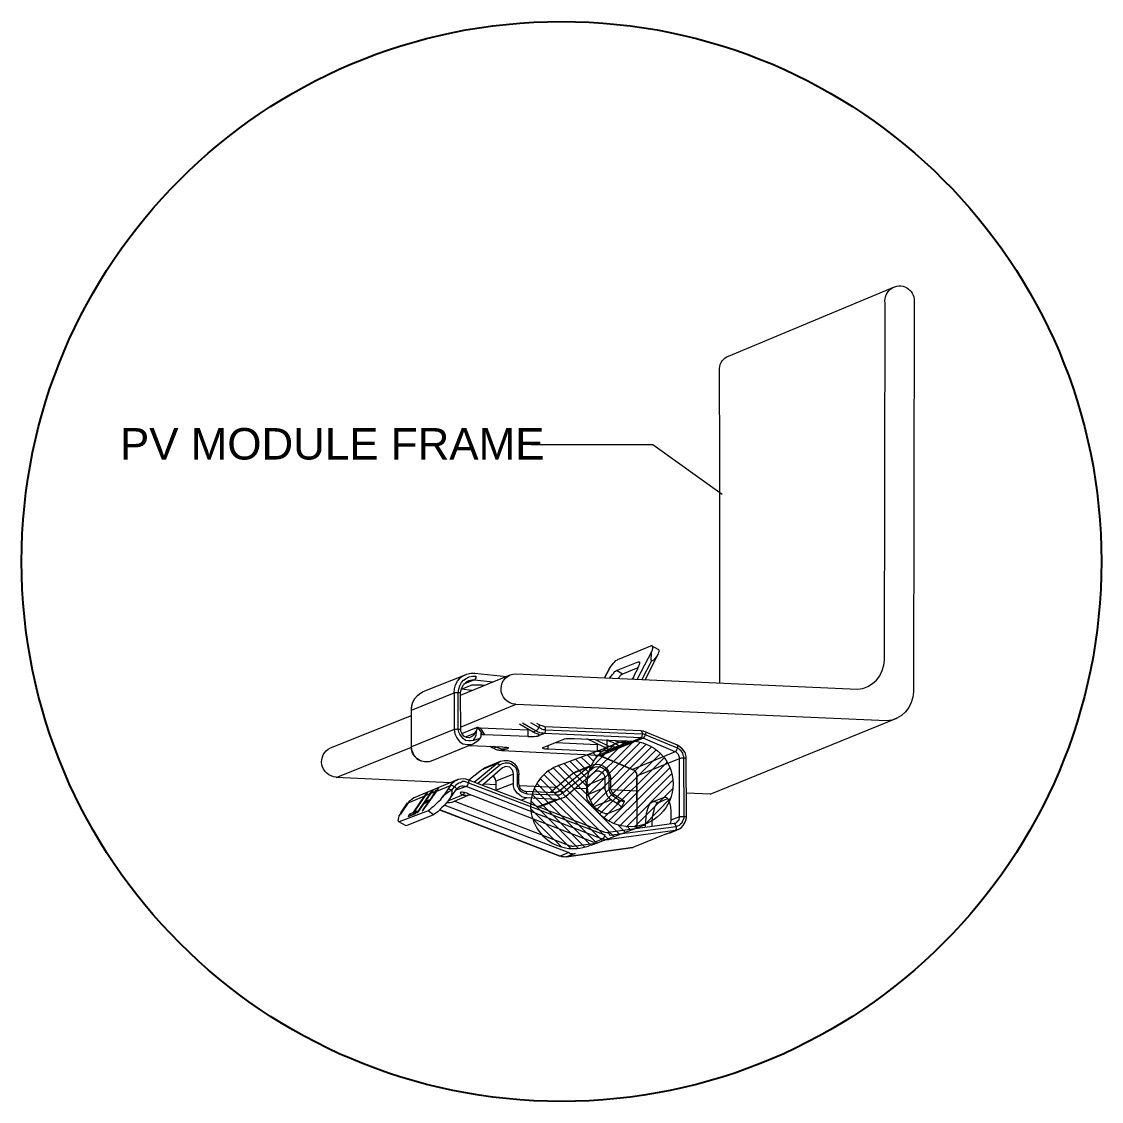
# Model space of a CAD drawing. Header units: feet. Extents: x -9903 to 12307, y -41 to 4121.
# Drawn here: x 126.7 to 145.03, y 31.87 to 50.19 of the extents above; entities that cross this region are included whole.
import ezdxf

# ---------------------------------------------------------------- set-up
doc = ezdxf.new("R2010")
doc.units = ezdxf.units.FT
doc.header["$MEASUREMENT"] = 0
for name, color, linetype in [('PDF_0', 7, 'Continuous'), ('PDF_Ediciones', 1, 'Continuous'), ('PDF_PDF_Geometría', 7, 'Continuous'), ('PDF_PV wires', 7, 'Continuous'), ('PDF_Text', 7, 'Continuous')]:
    doc.layers.add(name, color=color, linetype=linetype)
doc.styles.add('NEI-A', font='arial.ttf')

msp = doc.modelspace()

# ---------------------------------------------------------------- linework, layer by layer
at = {"layer": 'PDF_0', "color": 1, "lineweight": 0}
for points in [[(136.393, 37.787), (136.469, 37.711)], [(136.492, 37.821), (136.532, 37.781)], [(136.585, 37.862), (136.602, 37.845)], [(136.683, 37.897), (136.689, 37.891)], [(135.906, 37.601), (136.306, 37.207)], [(136.005, 37.642), (136.306, 37.34)], [(136.103, 37.676), (136.329, 37.45)], [(136.196, 37.711), (136.364, 37.549)], [(136.295, 37.752), (136.411, 37.636)], [(135.564, 37.415), (136.648, 36.325)], [(135.634, 37.473), (136.747, 36.366)], [(135.721, 37.526), (136.845, 36.401)], [(135.808, 37.566), (136.329, 37.044)], [(135.442, 37.265), (136.457, 36.256)], [(135.5, 37.346), (136.556, 36.291)], [(135.361, 37.079), (136.26, 36.181)], [(135.396, 37.178), (136.358, 36.215)], [(135.344, 36.969), (136.15, 36.157)], [(135.338, 36.836), (136.022, 36.157)], [(135.367, 36.673), (135.86, 36.186)], [(136.828, 36.552), (136.944, 36.436)], [(136.99, 36.523), (137.037, 36.47)], [(137.118, 36.528), (137.135, 36.511)], [(137.228, 36.546), (137.234, 36.546)]]:
    msp.add_lwpolyline(points, dxfattribs=at)
at = {"layer": 'PDF_0', "lineweight": 25}
msp.add_circle((135.863, 41.031), 9.164, dxfattribs=at)
at = {"layer": 'PDF_Ediciones', "lineweight": 0}
msp.add_circle((137.028, 37.256), 0.728, dxfattribs=at)
msp.add_arc((136.066, 36.885), 0.728, 109.3854, 294.0765, dxfattribs=at)
at = {"layer": 'PDF_PDF_Geometría', "lineweight": 0}
for p, q in [((136.486, 37.74), (136.521, 37.74)), ((137.141, 37.41), (137.141, 36.499))]:
    msp.add_line(p, q, dxfattribs=at)
for points in [[(135.083, 38.61, -0.968573), (135.089, 39.126), (140.887, 38.865), (140.979, 38.877), (141.061, 38.911), (141.142, 38.958), (141.211, 39.016), (141.264, 39.091), (141.304, 39.178), (141.333, 39.271), (141.345, 39.358), (141.356, 45.422, -1.103596), (141.849, 45.451), (141.838, 38.819), (141.826, 38.726), (141.797, 38.639), (141.756, 38.552), (141.704, 38.477), (141.635, 38.419), (141.553, 38.372)], [(138.55, 38.969), (138.55, 42.726), (138.545, 44.307, -0.292569), (138.695, 44.518), (141.513, 45.695)], [(132.036, 37.37, -0.768254), (131.94, 37.868), (133.314, 38.419)]]:
    msp.add_lwpolyline(points, format="xyb", dxfattribs=at)
for points in [[(136.677, 39.213), (136.666, 39.19), (136.59, 39.056), (136.677, 39.213), (136.7, 39.248), (136.747, 39.306), (136.77, 39.329), (136.787, 39.352), (136.811, 39.364), (136.822, 39.375), (136.845, 39.381), (137.379, 39.601), (137.385, 39.607), (137.396, 39.607), (137.402, 39.601), (137.408, 39.59), (137.408, 39.555), (137.402, 39.538), (137.396, 39.509)], [(137.396, 39.601), (137.495, 39.543), (137.501, 39.543), (137.512, 39.532), (137.512, 39.497), (137.501, 39.474), (137.495, 39.451), (137.483, 39.422), (137.425, 39.358), (137.402, 39.346), (137.39, 39.346), (137.39, 39.352), (137.385, 39.358), (137.385, 39.369), (137.39, 39.462), (137.396, 39.509), (137.147, 39.033)], [(137.489, 39.427), (137.28, 39.027)], [(136.683, 39.056), (136.729, 39.114), (136.753, 39.137), (136.764, 39.161), (136.782, 39.172), (136.799, 39.178), (137.164, 39.329), (137.188, 39.329), (137.188, 39.306), (137.182, 39.277), (137.17, 39.253), (137.159, 39.224), (137.147, 39.19), (137.101, 39.114), (137.089, 39.08), (137.066, 39.045), (137.054, 39.033)], [(137.159, 39.224), (136.898, 39.12), (136.799, 39.178)], [(137.164, 39.329), (137.188, 39.317)], [(137.39, 39.346), (137.228, 39.027)], [(133.314, 38.506), (133.32, 38.581), (133.338, 38.645), (133.372, 38.703), (133.419, 38.755), (133.454, 38.784), (133.471, 38.795), (133.517, 38.824), (134.242, 39.114)], [(134.149, 38.801), (134.039, 38.801), (134.045, 38.871), (134.062, 38.94), (134.097, 38.998), (134.144, 39.056), (134.173, 39.08), (134.254, 39.12), (134.323, 39.137), (134.393, 39.137), (134.932, 39.08)], [(134.109, 38.801), (134.12, 38.865), (134.138, 38.923), (134.167, 38.975), (134.202, 39.016), (134.242, 39.045), (134.294, 39.074), (134.358, 39.085), (134.41, 39.085), (134.41, 39.056), (134.399, 39.039), (134.399, 39.033), (134.387, 39.022), (134.7, 38.987)], [(134.149, 38.761), (134.99, 39.108)], [(136.822, 39.045), (136.828, 39.056), (136.851, 39.08), (136.863, 39.103), (136.88, 39.114), (136.898, 39.12)], [(134.236, 38.053), (134.393, 38.117), (134.37, 38.076), (134.335, 38.053), (134.329, 38.053), (134.294, 38.036), (134.248, 38.042), (134.207, 38.065), (134.178, 38.105), (134.155, 38.152), (134.155, 38.175), (134.149, 38.795), (134.155, 38.83), (134.173, 38.888), (134.202, 38.94), (134.248, 38.987), (134.289, 39.01), (134.294, 39.01), (134.341, 39.022), (134.387, 39.022), (134.202, 38.946)], [(134.341, 38.842), (134.167, 38.865), (134.329, 38.929), (134.341, 38.935), (134.381, 38.935), (134.399, 38.94), (134.457, 38.94), (134.486, 38.935), (134.515, 38.935), (134.555, 38.929)], [(133.314, 38.506), (134.039, 38.801), (134.039, 38.181), (134.051, 38.105), (134.086, 38.036), (134.132, 37.978), (134.19, 37.937), (134.265, 37.926), (134.335, 37.926), (134.37, 37.937)], [(133.552, 37.63), (133.483, 37.642), (133.419, 37.671), (133.372, 37.723), (133.332, 37.775), (133.314, 37.839), (133.314, 38.546), (133.332, 38.627), (133.367, 38.697), (133.419, 38.755), (133.454, 38.778)], [(134.155, 38.175), (134.149, 38.181), (134.109, 38.181), (134.109, 38.801)], [(134.149, 38.795), (134.149, 38.801)], [(138.388, 37.079), (141.553, 38.372), (141.472, 38.337), (141.379, 38.326), (135.089, 38.604), (134.155, 38.221)], [(134.503, 38.111), (134.503, 38.1), (134.491, 38.071), (134.491, 38.059), (134.48, 38.03), (134.462, 38.018), (134.422, 38.007), (134.37, 37.995), (134.329, 37.989), (134.283, 37.989), (134.236, 37.995), (134.196, 38.024), (134.167, 38.059), (134.138, 38.1), (134.12, 38.134), (134.109, 38.181), (134.103, 38.187), (134.091, 38.187), (134.08, 38.181), (134.039, 38.181), (133.314, 37.885)], [(134.173, 38.111), (134.393, 38.204)], [(134.393, 38.117), (134.416, 38.152), (134.41, 38.071), (134.387, 38.03), (134.376, 38.013), (134.37, 38.007), (134.37, 37.995)], [(134.387, 38.198), (134.381, 38.198)], [(134.416, 38.21), (134.41, 38.204), (134.387, 38.198), (134.428, 38.21), (134.428, 38.216), (134.439, 38.216), (134.509, 38.111)], [(134.439, 38.216), (134.439, 38.204), (134.422, 38.169), (134.416, 38.152)], [(134.445, 38.21), (134.48, 38.21), (134.555, 38.088), (134.526, 38.088), (134.503, 38.1), (134.48, 38.1)], [(134.48, 38.21), (135.292, 38.175), (135.292, 38.059), (134.555, 38.088)], [(135.199, 38.291), (135.431, 38.158), (135.448, 38.175), (135.46, 38.181), (135.466, 38.198), (135.471, 38.204), (135.471, 38.216), (135.506, 38.204), (135.518, 38.198), (135.529, 38.187), (135.552, 38.181), (135.576, 38.181), (135.593, 38.175), (135.587, 38.169), (135.587, 38.134), (135.581, 38.123), (135.581, 38.117), (135.576, 38.117), (135.576, 38.111), (135.558, 38.117), (135.518, 38.117), (135.495, 38.123), (135.483, 38.129), (135.466, 38.134), (135.442, 38.146), (135.431, 38.158), (135.384, 38.134), (135.152, 38.268)], [(135.321, 38.175), (135.292, 38.175)], [(135.292, 38.059), (135.396, 38.059), (135.425, 38.065), (135.46, 38.065), (135.483, 38.076), (135.483, 38.088), (135.466, 38.1), (135.431, 38.111), (135.39, 38.129), (135.384, 38.134)], [(135.483, 38.256), (135.483, 38.233), (135.477, 38.221), (135.471, 38.216), (135.344, 38.291)], [(137.848, 36.482), (137.704, 36.418), (137.686, 36.418), (137.646, 36.407), (137.791, 36.465), (137.831, 36.482), (137.866, 36.494), (137.895, 36.511), (137.93, 36.552), (137.964, 36.604), (137.982, 36.673), (137.982, 36.697), (137.976, 37.688), (137.976, 37.723), (137.959, 37.787), (137.918, 37.845), (137.872, 37.885), (137.831, 37.914), (137.292, 38.134), (137.257, 38.152), (137.211, 38.158), (135.576, 38.227), (135.552, 38.233), (135.495, 38.25), (135.483, 38.256), (135.442, 38.279)], [(135.576, 38.227), (135.581, 38.227), (135.581, 38.221), (135.587, 38.216), (135.587, 38.187), (135.593, 38.175), (137.234, 38.105)], [(137.234, 38.129), (137.234, 38.082), (137.228, 38.071), (137.228, 38.053), (137.217, 38.042), (137.211, 38.042), (137.211, 38.036), (137.24, 38.036), (137.24, 38.03), (137.251, 38.03), (136.527, 37.734), (136.521, 37.734), (136.521, 37.74)], [(137.211, 38.158), (137.217, 38.158), (137.217, 38.152), (137.228, 38.146), (137.228, 38.134), (137.234, 38.129)], [(137.234, 38.105), (137.257, 38.105), (137.263, 38.1), (137.28, 38.1), (137.292, 38.088), (137.292, 38.111), (137.298, 38.123), (137.298, 38.134), (137.292, 38.134)], [(134.486, 38.042), (134.445, 37.989), (134.399, 37.955), (134.37, 37.937), (133.651, 37.642), (133.61, 37.63)], [(136.492, 37.74), (136.486, 37.746), (136.486, 37.74), (134.851, 37.816), (134.851, 37.821), (136.486, 37.746), (137.211, 38.036), (135.576, 38.111), (135.483, 38.076), (135.489, 38.076), (135.483, 38.088)], [(135.471, 38.071), (135.471, 38.088)], [(135.767, 37.96), (136.469, 37.926), (136.469, 37.804)], [(136.422, 38.013), (136.631, 37.914), (136.643, 37.908), (136.654, 37.897), (136.666, 37.897), (136.608, 37.874), (136.59, 37.879), (136.585, 37.879), (136.573, 37.885), (136.295, 38.018)], [(136.631, 38.007), (136.631, 37.914)], [(136.77, 37.995), (136.805, 37.978), (136.811, 37.978), (136.834, 37.966), (136.77, 37.937), (136.758, 37.943), (136.753, 37.955), (136.735, 37.96), (136.637, 37.995)], [(136.805, 37.989), (136.805, 37.978)], [(136.979, 37.978), (136.979, 37.96), (136.956, 37.955), (136.88, 37.955), (136.834, 37.966)], [(136.996, 37.978), (136.996, 37.966)], [(133.981, 37.276), (132.039, 37.363), (133.314, 37.879)], [(133.616, 37.63), (133.535, 37.63), (133.471, 37.647), (133.407, 37.688), (133.361, 37.74), (133.326, 37.816), (133.314, 37.885)], [(134.3, 37.908), (134.863, 37.885), (134.892, 37.879), (134.932, 37.879), (134.95, 37.874), (134.955, 37.874), (134.961, 37.868), (134.944, 37.85), (134.851, 37.821), (134.81, 37.821), (134.799, 37.827), (134.776, 37.827), (134.741, 37.839), (134.706, 37.862), (134.654, 37.891)], [(134.944, 37.874), (134.944, 37.85), (134.921, 37.845), (134.845, 37.845), (134.799, 37.862), (134.764, 37.874), (134.758, 37.874), (134.758, 37.879), (134.752, 37.879), (134.706, 37.862), (134.7, 37.862), (134.648, 37.891)], [(134.752, 37.879), (134.729, 37.891)], [(134.764, 37.885), (134.764, 37.874)], [(134.955, 37.874), (134.955, 37.862)], [(135.639, 37.845), (135.639, 37.908)], [(136.486, 37.926), (136.469, 37.926)], [(137.866, 37.705), (137.854, 37.74), (137.848, 37.752), (137.808, 37.792), (137.791, 37.798), (137.066, 37.502), (136.527, 37.734)], [(136.66, 37.839), (136.66, 37.827), (136.666, 37.827), (136.672, 37.833), (136.66, 37.845), (136.637, 37.85), (136.608, 37.874)], [(136.643, 37.821), (136.643, 37.845)], [(136.816, 37.92), (136.816, 37.891), (136.758, 37.879), (136.712, 37.885), (136.666, 37.897)], [(136.77, 37.937), (136.805, 37.926), (136.822, 37.914), (136.834, 37.908), (136.828, 37.897), (136.828, 37.914)], [(137.941, 37.694), (137.941, 37.723), (137.93, 37.746), (137.924, 37.775), (137.912, 37.792), (137.895, 37.816), (137.872, 37.833), (137.854, 37.85), (137.825, 37.868), (137.831, 37.874), (137.831, 37.885), (137.837, 37.891), (137.837, 37.908), (137.831, 37.908), (137.831, 37.914)], [(133.645, 37.642), (133.616, 37.63)], [(133.941, 37.172), (133.958, 37.172), (133.964, 37.166), (133.981, 37.16), (133.987, 37.16), (133.993, 37.155), (134.004, 37.149), (134.045, 37.207), (134.039, 37.213), (134.016, 37.224), (134.004, 37.224), (133.999, 37.23), (133.981, 37.23), (134.004, 37.265), (134.039, 37.294), (134.08, 37.317), (134.109, 37.334), (134.155, 37.34), (134.196, 37.346), (134.236, 37.34), (134.283, 37.323), (134.289, 37.323), (134.503, 37.497), (134.555, 37.531), (134.828, 37.642), (134.892, 37.653), (134.95, 37.653), (135.013, 37.636), (135.065, 37.595), (135.106, 37.543), (135.135, 37.479), (135.141, 37.41), (135.112, 37.421)], [(134.381, 37.288), (134.77, 37.607), (134.816, 37.578)], [(134.439, 37.265), (134.816, 37.578), (134.863, 37.601), (134.909, 37.613), (134.961, 37.613), (135.007, 37.595), (135.054, 37.56), (135.089, 37.526), (135.106, 37.479), (135.112, 37.421), (135.112, 37.224), (135.129, 37.201), (135.141, 37.166), (135.158, 37.143), (135.187, 37.12), (135.21, 37.108), (135.239, 37.097), (135.274, 37.085), (135.773, 37.068), (135.802, 37.068), (135.819, 37.073), (135.831, 37.073), (135.848, 37.079), (135.86, 37.085), (135.871, 37.097), (135.889, 37.108), (136.37, 37.508), (136.416, 37.537), (136.463, 37.549), (136.515, 37.543), (136.561, 37.531), (136.608, 37.497), (136.637, 37.456), (136.66, 37.404), (136.666, 37.352), (136.666, 37.172), (136.677, 37.126), (136.683, 37.108), (136.7, 37.085), (136.712, 37.073), (136.747, 37.05), (136.845, 36.981)], [(134.503, 37.497), (134.77, 37.607), (134.828, 37.642)], [(135.674, 37.114), (136.051, 37.433), (136.103, 37.462), (136.382, 37.578), (136.44, 37.589), (136.509, 37.584), (136.567, 37.56), (136.619, 37.526), (136.66, 37.468), (136.683, 37.41), (136.7, 37.346), (136.666, 37.352)], [(136.051, 37.433), (136.329, 37.543), (136.382, 37.578)], [(136.509, 37.74), (136.521, 37.734)], [(136.521, 37.734), (137.06, 37.502), (137.083, 37.497), (137.112, 37.468), (137.135, 37.433), (137.141, 37.392)], [(137.141, 37.392), (137.866, 37.688)], [(137.773, 36.586), (137.791, 36.592), (137.802, 36.592), (137.814, 36.598), (137.825, 36.61), (137.837, 36.627), (137.854, 36.639), (137.86, 36.656), (137.866, 36.679), (137.866, 37.705)], [(137.953, 37.694), (137.895, 37.694), (137.883, 37.688), (137.866, 37.688)], [(137.947, 36.702), (137.941, 37.694)], [(137.976, 37.688), (137.959, 37.688), (137.953, 37.694)], [(135.773, 36.992), (135.274, 37.021), (135.228, 37.027), (135.187, 37.039), (135.147, 37.068), (135.112, 37.097), (135.089, 37.131), (135.06, 37.172), (135.048, 37.218), (135.048, 37.421), (135.042, 37.456), (135.031, 37.491), (134.984, 37.537), (134.915, 37.549), (134.892, 37.537), (134.863, 37.526), (134.515, 37.23)], [(135.048, 37.421), (134.747, 37.3), (134.741, 37.334), (134.706, 37.392)], [(135.141, 37.253), (135.141, 37.41)], [(135.866, 37.015), (135.564, 36.888), (135.552, 36.882), (135.529, 36.876), (135.512, 36.876), (135.489, 36.87), (135.466, 36.87), (135.773, 36.992), (135.796, 36.992), (135.813, 37.004), (135.831, 37.004), (135.854, 37.01), (135.871, 37.015), (135.895, 37.027), (135.912, 37.033), (135.935, 37.05), (136.416, 37.456), (136.44, 37.468), (136.474, 37.479), (136.498, 37.479), (136.532, 37.462), (136.561, 37.444), (136.579, 37.415), (136.59, 37.392), (136.596, 37.358), (136.596, 37.166), (136.608, 37.131), (136.619, 37.108), (136.631, 37.073), (136.643, 37.05), (136.666, 37.027), (136.683, 37.004), (136.712, 36.986), (136.811, 36.923), (136.845, 36.981), (136.898, 36.963), (136.915, 36.963), (136.927, 36.969)], [(136.37, 37.508), (136.329, 37.543), (135.842, 37.143), (135.773, 37.108)], [(137.06, 37.502), (137.066, 37.502), (137.101, 37.491), (137.112, 37.479), (137.118, 37.462), (137.13, 37.444), (137.135, 37.433), (137.141, 37.41)], [(137.147, 36.499), (137.141, 37.392)], [(134.091, 37.323), (133.372, 37.027), (133.355, 37.021), (133.32, 36.992), (133.285, 36.969), (133.262, 36.934), (133.129, 36.743), (133.141, 36.76)], [(133.529, 37.05), (133.338, 36.766), (133.285, 36.743), (133.262, 36.702), (133.378, 36.749), (133.407, 36.795), (133.361, 36.778), (133.558, 37.062), (133.628, 37.085), (133.407, 36.766), (133.425, 36.772), (133.529, 36.923), (133.604, 36.957), (133.5, 36.801), (133.517, 36.812), (133.744, 37.131), (133.981, 37.23), (133.941, 37.172), (133.848, 37.039)], [(133.958, 36.986), (134.08, 37.166), (134.091, 37.178), (134.132, 37.213), (134.138, 37.213), (134.149, 37.218), (134.173, 37.224), (134.196, 37.224), (134.225, 37.218), (134.242, 37.213), (134.057, 37.143)], [(134.289, 37.323), (134.289, 37.3), (134.283, 37.288), (134.283, 37.276), (134.248, 37.288), (134.219, 37.294), (134.184, 37.294), (134.149, 37.276), (134.12, 37.271), (134.091, 37.253), (134.062, 37.23), (134.045, 37.207), (134.057, 37.201), (134.074, 37.184), (134.074, 37.178), (134.08, 37.172), (134.08, 37.166)], [(134.283, 37.323), (136.596, 36.436), (136.631, 36.43), (136.66, 36.43), (136.666, 36.418), (136.666, 36.412), (136.672, 36.407), (136.672, 36.401), (136.677, 36.389), (136.677, 36.383), (137.808, 36.534), (137.808, 36.494), (137.802, 36.482), (137.802, 36.476), (137.791, 36.465), (136.672, 36.314), (136.66, 36.308), (136.614, 36.308), (136.596, 36.314), (136.585, 36.314), (136.573, 36.32), (136.561, 36.32), (136.416, 36.262), (134.271, 37.085), (134.254, 37.097), (134.219, 37.108), (134.202, 37.108), (134.184, 37.114), (134.167, 37.114), (134.155, 37.108), (134.144, 37.108), (134.144, 37.102), (134.149, 37.102), (134.149, 37.097), (134.155, 37.085), (134.173, 37.079), (134.196, 37.068), (134.202, 37.062), (134.225, 37.062), (134.242, 37.056), (134.265, 37.062), (134.277, 37.062), (134.294, 37.068), (134.318, 37.073)], [(134.747, 37.242), (134.532, 37.253)], [(134.747, 37.3), (134.747, 37.149)], [(135.048, 37.265), (134.752, 37.149)], [(135.112, 37.259), (135.141, 37.253), (135.158, 37.184), (135.176, 37.166), (135.21, 37.143), (135.234, 37.131), (135.257, 37.131), (135.274, 37.085)], [(135.773, 37.195), (135.147, 37.224)], [(136.596, 37.358), (136.295, 37.23), (136.289, 37.265), (136.277, 37.294), (136.254, 37.317)], [(136.712, 36.986), (136.405, 36.865), (136.382, 36.882), (136.364, 36.905), (136.341, 36.928), (136.324, 36.957), (136.306, 36.981), (136.295, 37.039), (136.295, 37.23)], [(137.141, 37.131), (136.7, 37.155), (136.7, 37.346)], [(133.135, 36.766), (133.251, 36.934), (133.262, 36.934), (133.529, 37.05), (133.535, 37.056), (133.546, 37.062), (133.546, 37.068), (133.558, 37.079), (133.564, 37.079), (133.564, 37.085), (133.57, 37.097), (133.575, 37.085), (133.57, 37.079), (133.57, 37.073), (133.564, 37.068), (133.558, 37.068), (133.558, 37.062)], [(133.633, 36.975), (133.575, 36.957), (133.558, 36.969), (133.651, 37.097)], [(133.575, 37.085), (133.581, 37.097), (133.587, 37.097), (133.587, 37.102), (133.57, 37.097)], [(133.628, 37.085), (133.628, 37.097), (133.633, 37.102), (133.645, 37.108), (133.645, 37.114), (133.651, 37.114), (133.657, 37.12), (133.657, 37.126), (133.662, 37.131), (133.691, 37.143), (133.68, 37.131), (133.674, 37.131), (133.668, 37.126), (133.668, 37.12), (133.651, 37.102), (133.651, 37.097), (133.72, 37.126), (133.726, 37.131), (133.726, 37.143), (133.738, 37.149), (133.744, 37.149), (133.744, 37.155), (133.761, 37.172), (133.778, 37.178), (133.755, 37.155), (133.755, 37.149), (133.749, 37.143), (133.744, 37.131)], [(133.72, 37.126), (133.633, 36.992)], [(133.662, 37.131), (133.668, 37.126)], [(133.761, 37.172), (133.767, 37.166)], [(134.3, 37.068), (133.999, 36.94), (133.993, 36.94), (133.975, 36.934), (133.912, 36.934)], [(134.196, 37.068), (133.946, 36.969)], [(134.202, 37.062), (134.219, 37.108)], [(135.257, 37.131), (135.755, 37.108), (135.773, 37.068)], [(135.889, 37.108), (135.842, 37.143), (135.831, 37.131), (135.819, 37.126), (135.813, 37.12), (135.802, 37.114), (135.796, 37.114), (135.779, 37.108), (135.755, 37.108)], [(136.295, 37.172), (136.092, 37.178)], [(136.295, 37.073), (136.596, 37.195)], [(136.7, 37.184), (136.666, 37.195)], [(136.7, 37.155), (136.706, 37.143), (136.712, 37.126), (136.718, 37.114), (136.729, 37.102), (136.735, 37.085), (136.753, 37.079), (136.927, 36.969), (136.927, 36.952), (136.874, 36.847), (136.874, 36.865), (136.869, 36.876), (136.857, 36.882), (136.828, 36.911), (136.811, 36.923)], [(136.753, 37.079), (136.747, 37.05)], [(137.286, 36.523), (137.286, 36.552), (137.303, 36.76), (137.321, 36.818), (137.338, 36.865), (137.356, 36.905), (137.379, 36.934), (137.402, 36.952), (137.611, 37.033)], [(137.611, 37.033), (137.64, 37.033)], [(137.628, 37.033), (137.646, 37.027), (137.669, 37.004), (137.686, 36.963), (137.704, 36.917), (137.715, 36.859), (137.721, 36.795)], [(138.394, 37.079), (137.982, 37.097)], [(133.57, 36.963), (133.546, 36.928)], [(133.558, 36.969), (133.633, 36.992), (133.645, 36.986)], [(133.604, 36.957), (133.616, 36.952)], [(133.883, 36.894), (135.987, 36.094), (135.999, 36.082), (136.011, 36.076), (136.04, 36.076), (136.051, 36.07), (136.08, 36.07), (136.092, 36.076), (135.947, 36.018), (137.066, 36.175), (137.072, 36.175), (135.947, 36.018), (135.935, 36.018), (135.918, 36.012), (135.906, 36.018), (135.866, 36.018), (135.842, 36.03), (135.831, 36.03), (133.796, 36.812)], [(136.486, 36.25), (136.069, 36.192), (136.045, 36.192), (136.04, 36.198), (136.016, 36.198), (134.039, 36.963)], [(135.274, 37.021), (135.181, 36.981)], [(135.46, 36.876), (135.466, 36.87)], [(136.874, 36.847), (136.869, 36.841), (136.637, 36.749), (136.608, 36.749), (136.585, 36.76), (136.567, 36.766), (136.544, 36.778), (136.527, 36.789), (136.509, 36.795), (136.405, 36.865)], [(136.927, 36.957), (136.938, 36.957)], [(137.669, 37.01), (137.518, 36.94), (137.402, 36.952)], [(137.402, 36.546), (137.402, 36.61), (137.408, 36.685), (137.419, 36.749), (137.437, 36.812), (137.448, 36.865), (137.472, 36.905), (137.489, 36.928), (137.518, 36.94)], [(133.599, 36.801), (133.135, 36.621), (133.117, 36.61), (133.1, 36.61), (133.094, 36.621), (133.088, 36.639), (133.094, 36.656), (133.1, 36.679), (133.106, 36.714), (133.129, 36.743)], [(133.691, 36.731), (133.228, 36.546), (133.1, 36.61)], [(133.285, 36.743), (133.309, 36.731)], [(133.297, 36.72), (133.309, 36.731), (133.361, 36.749), (133.367, 36.772)], [(133.338, 36.766), (133.361, 36.749)], [(133.384, 36.766), (133.378, 36.766), (133.361, 36.778)], [(135.987, 36.094), (135.842, 36.03), (133.796, 36.818)], [(137.947, 36.702), (137.941, 36.673), (137.93, 36.644), (137.918, 36.621), (137.906, 36.592), (137.883, 36.575), (137.86, 36.552), (137.831, 36.54), (137.808, 36.534), (137.802, 36.546), (137.802, 36.557), (137.791, 36.569), (137.791, 36.575), (137.779, 36.586), (137.773, 36.586), (136.654, 36.43)], [(137.721, 36.795), (137.721, 36.621), (137.715, 36.598), (137.709, 36.581)], [(137.866, 36.697), (137.721, 36.639)], [(137.866, 36.697), (137.877, 36.697), (137.883, 36.702), (137.964, 36.702)], [(137.982, 36.697), (137.97, 36.697), (137.964, 36.702)], [(137.646, 36.407), (137.072, 36.175)]]:
    msp.add_lwpolyline(points, dxfattribs=at)
for points in [[(135.9, 38.013), (135.912, 38.018), (135.924, 38.018), (135.947, 38.024), (136.086, 38.024), (136.909, 37.989), (136.938, 37.984), (136.973, 37.984), (136.99, 37.978), (137.002, 37.978), (137.002, 37.966), (136.996, 37.966), (136.979, 37.96), (136.828, 37.897), (136.816, 37.891), (136.66, 37.827), (136.643, 37.821), (136.631, 37.821), (136.619, 37.816), (136.573, 37.816), (136.544, 37.804), (136.469, 37.804), (135.639, 37.845), (135.587, 37.845), (135.57, 37.85), (135.558, 37.85), (135.552, 37.862), (135.541, 37.868), (135.552, 37.874)], [(137.825, 37.868), (137.825, 37.85), (137.82, 37.839), (137.814, 37.833), (137.814, 37.821), (137.808, 37.816), (137.802, 37.804), (137.791, 37.804), (137.791, 37.798), (137.251, 38.03), (137.274, 38.053), (137.274, 38.065), (137.28, 38.071), (137.286, 38.082), (137.292, 38.088)], [(134.242, 37.213), (134.248, 37.218), (134.254, 37.218), (134.254, 37.224), (134.265, 37.23), (134.271, 37.247), (134.277, 37.253), (134.277, 37.265), (134.283, 37.276), (136.596, 36.389), (136.59, 36.378), (136.59, 36.366), (136.585, 36.354), (136.573, 36.343), (136.573, 36.337), (136.567, 36.331), (136.561, 36.32)], [(133.941, 36.969), (133.906, 36.928), (133.865, 36.882), (133.825, 36.847), (133.761, 36.784), (133.738, 36.766), (133.709, 36.743), (133.691, 36.731), (133.599, 36.801), (133.616, 36.818), (133.645, 36.836), (133.668, 36.859), (133.703, 36.882), (133.738, 36.917), (133.773, 36.957), (133.813, 36.992), (133.865, 37.062), (133.952, 37.126), (133.987, 37.143), (134.004, 37.143), (134.004, 37.097), (133.987, 37.039)]]:
    msp.add_lwpolyline(points, close=True, dxfattribs=at)
at = {"layer": 'PDF_PV wires', "lineweight": 0}
msp.add_lwpolyline([(135.35, 43.016), (137.414, 43.016), (138.591, 42.176)], dxfattribs=at)
at = {"layer": 'PDF_PV wires', "color": 1, "lineweight": 0}
for points in [[(136.944, 37.978), (136.306, 37.34)], [(137.083, 37.978), (136.306, 37.201)], [(137.199, 37.96), (136.324, 37.085)], [(135.825, 37.572), (136.706, 37.903)], [(136.764, 37.932), (136.353, 37.514)], [(137.298, 37.932), (136.353, 36.981)], [(137.39, 37.885), (136.399, 36.894)], [(137.472, 37.833), (136.451, 36.812)], [(137.541, 37.769), (136.509, 36.743)], [(137.605, 37.7), (136.579, 36.679)], [(137.657, 37.624), (136.66, 36.621)], [(137.704, 37.531), (136.747, 36.581)], [(137.738, 37.433), (136.851, 36.546)], [(137.756, 37.323), (136.961, 36.523)], [(137.762, 37.189), (137.095, 36.523)], [(137.721, 37.021), (137.263, 36.557)], [(136.364, 36.215), (137.292, 36.569)]]:
    msp.add_lwpolyline(points, dxfattribs=at)

# ---------------------------------------------------------------- texts
at = {"layer": 'PDF_Text', "insert": (128.369, 42.754), "char_height": 0.53346, "attachment_point": 7, "style": 'NEI-A'}
msp.add_mtext('PV MODULE FRAME', dxfattribs=at)

doc.saveas('drawing.dxf')
